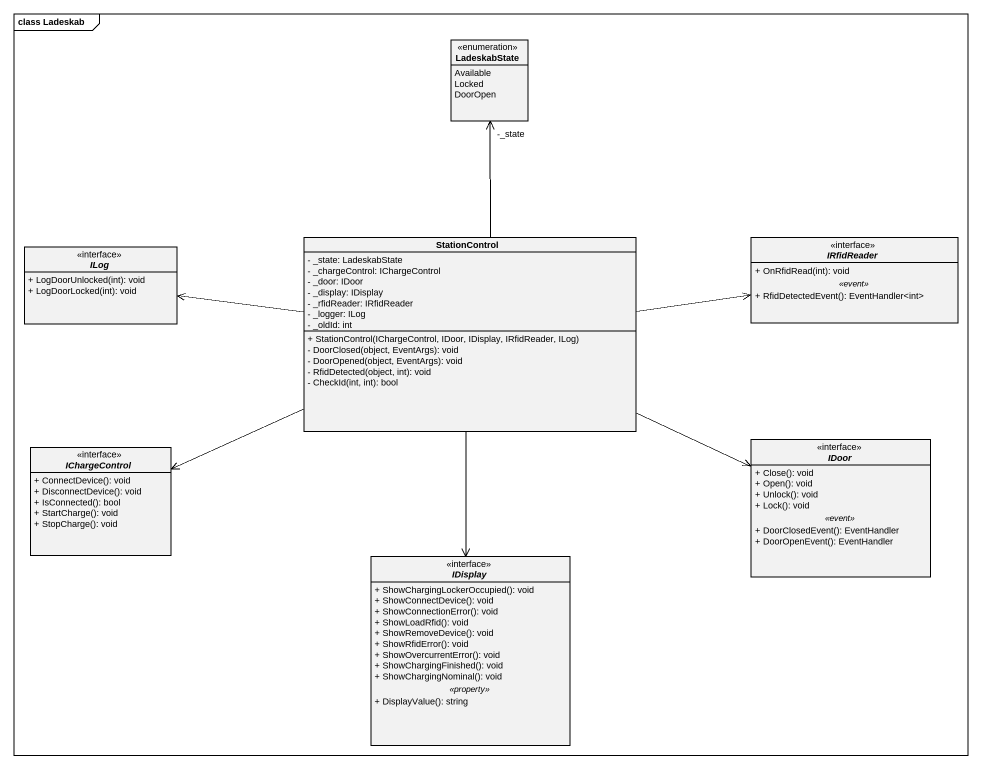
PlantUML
@startuml
mainframe class Ladeskab
hide circle
hide empty members
skinparam classAttributeIconSize 0
enum LadeskabState {
  Available
  Locked
  DoorOpen
}
interface ILog {
  + LogDoorUnlocked(int): void
  + LogDoorLocked(int): void
}
class StationControl {
  - _state: LadeskabState
  - _chargeControl: IChargeControl
  - _door: IDoor
  - _display: IDisplay
  - _rfidReader: IRfidReader
  - _logger: ILog
  - _oldId: int
  + StationControl(IChargeControl, IDoor, IDisplay, IRfidReader, ILog)
  - DoorClosed(object, EventArgs): void
  - DoorOpened(object, EventArgs): void
  - RfidDetected(object, int): void
  - CheckId(int, int): bool
}
interface IRfidReader {
  + OnRfidRead(int): void
  .. <<event>> ..
  + RfidDetectedEvent(): EventHandler<int>
}
interface IDoor {
  + Close(): void
  + Open(): void
  + Unlock(): void
  + Lock(): void
  .. <<event>> ..
  + DoorClosedEvent(): EventHandler
  + DoorOpenEvent(): EventHandler
}
interface IChargeControl {
  + ConnectDevice(): void
  + DisconnectDevice(): void
  + IsConnected(): bool
  + StartCharge(): void
  + StopCharge(): void
}
interface IDisplay {
  + ShowChargingLockerOccupied(): void
  + ShowConnectDevice(): void
  + ShowConnectionError(): void
  + ShowLoadRfid(): void
  + ShowRemoveDevice(): void
  + ShowRfidError(): void
  + ShowOvercurrentError(): void
  + ShowChargingFinished(): void
  + ShowChargingNominal(): void
  .. <<property>> ..
  + DisplayValue(): string
}
StationControl -up-> "-_state" LadeskabState
StationControl -left-> ILog
StationControl -right-> IRfidReader
StationControl -right-> IDoor
StationControl -left-> IChargeControl
StationControl --> IDisplay
@enduml
